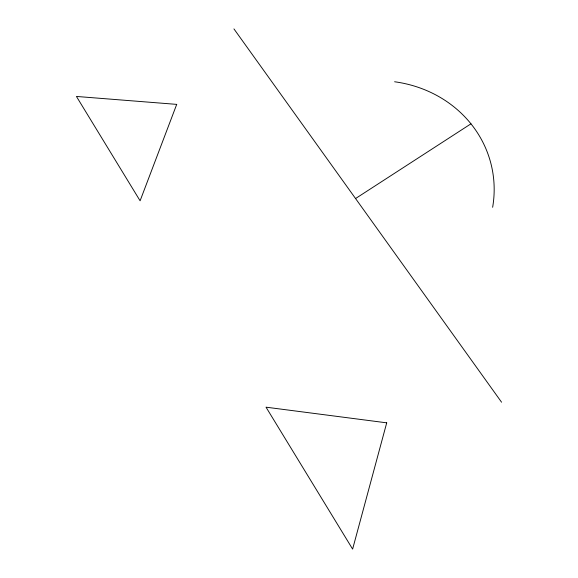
<?xml version="1.0" encoding="UTF-8"?>
<svg xmlns="http://www.w3.org/2000/svg" width="578" height="578" viewBox="0 0 578 578"><rect width="100%" height="100%" fill="white"/><g stroke="black" fill="none" stroke-linecap="round" stroke-linejoin="round"><path stroke-width="0.87" d="M355.557 198.536L470.962 123.822M233.938 28.9L501.567 402.209M394.601 81.765A121.474 112.19 -12.8 0 1 492.644 207.292M386.711 422.836L352.623 549.1L266.024 407.179L386.711 422.836M176.709 104.38L140.1 200.797L76.433 96.447L176.709 104.38"/></g></svg>
